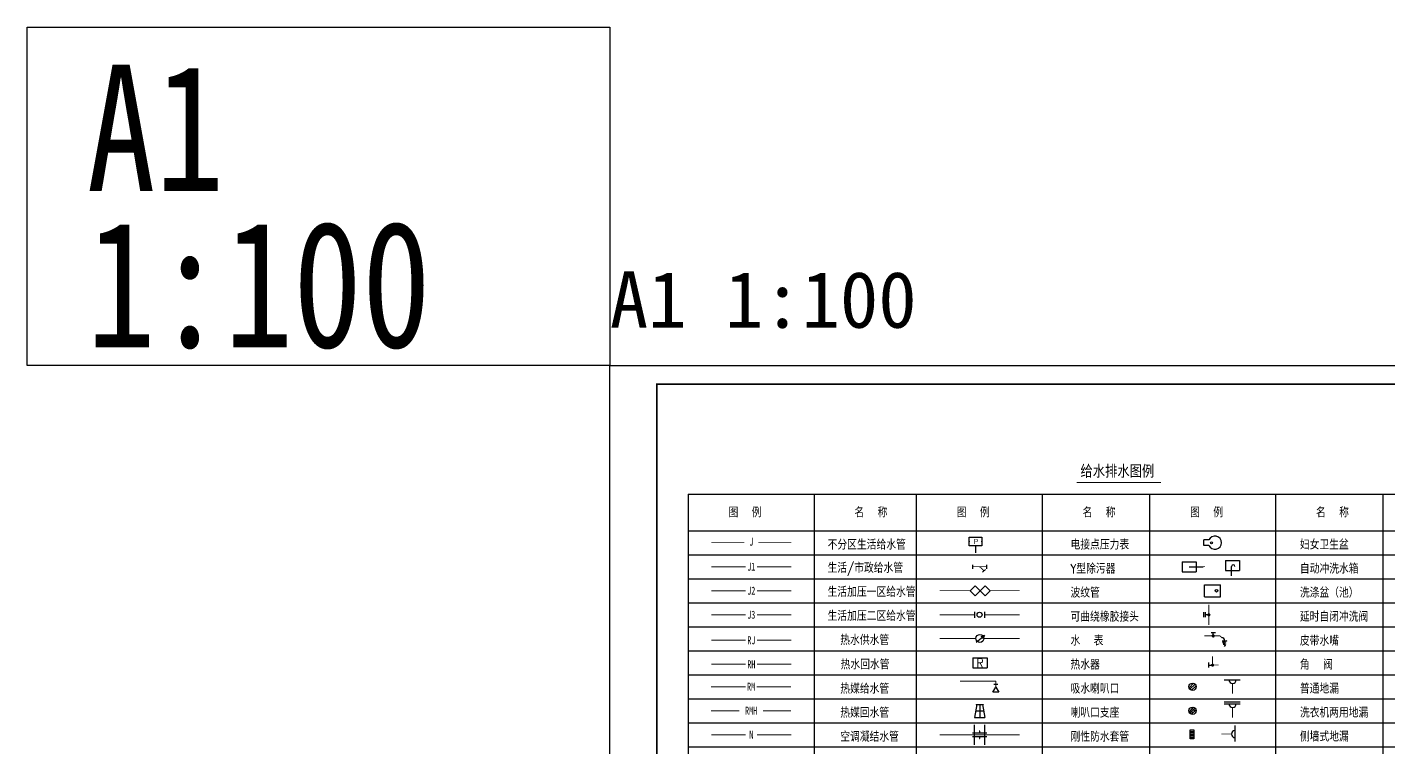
# Model space of a CAD drawing. Extents: x 27938 to 1042331, y -235042 to 1535213.
# Drawn here: x 636514 to 708963, y 1068308 to 1106665 of the extents above; entities that cross this region are included whole.
import ezdxf
from ezdxf.enums import TextEntityAlignment as Align

# ---------------------------------------------------------------- set-up
doc = ezdxf.new("R2010")
doc.units = 0
doc.header["$LTSCALE"] = 1000
doc.header["$MEASUREMENT"] = 0
doc.layers.add('0s-水标注', color=7, linetype='Continuous')
doc.layers.add('图框', color=140, linetype='Continuous')
doc.layers.add('yichutu', color=7, linetype='Continuous', true_color=0xffffff, plot=False)
doc.styles.add('-黑体', font='simhei.ttf', dxfattribs={"width": 0.8})
doc.styles.add('_TCH_LABEL', font='simhei.ttf')
doc.styles.add('HZ', font='txt', dxfattribs={"bigfont": 'hztxt'})
doc.styles.add('HZ8', font='txt.shx', dxfattribs={"bigfont": 'hztxt.shx'})
doc.styles.add('ST', font='', dxfattribs={"width": 0.8})
doc.styles.get("Standard").update_dxf_attribs({"font": 'gbenor.shx', "bigfont": 'gbcbig.shx'})
doc.styles.add('黑体', font='simhei.ttf')
doc.styles.get('ST').set_extended_font_data('SimSun')

# ---------------------------------------------------------------- blocks, each defined once
blk = doc.blocks.new('*X134')
at = {"color": 0, "linetype": 'Continuous'}
for p, q in [((-73097, -53500), (-72997, -53500)), ((-73097, -53501), (-72997, -53501)), ((-73097, -53502), (-72997, -53502)), ((-73097, -53503), (-72997, -53503)), ((-73097, -53504), (-72997, -53504)), ((-73097, -53505), (-72997, -53505)), ((-73097, -53506), (-72997, -53506)), ((-73097, -53507), (-72997, -53507)), ((-73097, -53508), (-72997, -53508)), ((-73097, -53509), (-72997, -53509)), ((-73097, -53510), (-72997, -53510)), ((-73097, -53511), (-72997, -53511)), ((-73097, -53512), (-72997, -53512)), ((-73097, -53513), (-72997, -53513)), ((-73096, -53495), (-72998, -53495)), ((-73096, -53496), (-72998, -53496)), ((-73096, -53497), (-72998, -53497)), ((-73096, -53498), (-72998, -53498)), ((-73096, -53499), (-72998, -53499)), ((-73096, -53514), (-72998, -53514)), ((-73096, -53515), (-72998, -53515)), ((-73096, -53516), (-72998, -53516)), ((-73096, -53517), (-72998, -53517)), ((-73096, -53518), (-72998, -53518)), ((-73095, -53491), (-72999, -53491)), ((-73095, -53492), (-72999, -53492)), ((-73095, -53493), (-72999, -53493)), ((-73095, -53494), (-72999, -53494)), ((-73095, -53519), (-72999, -53519)), ((-73095, -53520), (-72999, -53520)), ((-73095, -53521), (-72999, -53521)), ((-73094, -53488), (-73000, -53488)), ((-73094, -53489), (-73000, -53489)), ((-73094, -53490), (-73000, -53490)), ((-73094, -53522), (-73000, -53522)), ((-73094, -53523), (-73000, -53523)), ((-73094, -53524), (-73000, -53524)), ((-73093, -53486), (-73001, -53486)), ((-73093, -53487), (-73001, -53487)), ((-73093, -53525), (-73001, -53525)), ((-73093, -53526), (-73001, -53526)), ((-73093, -53527), (-73002, -53527)), ((-73092, -53484), (-73002, -53484)), ((-73092, -53485), (-73002, -53485)), ((-73092, -53528), (-73002, -53528)), ((-73092, -53529), (-73002, -53529)), ((-73091, -53482), (-73003, -53482)), ((-73091, -53483), (-73003, -53483)), ((-73091, -53530), (-73003, -53530)), ((-73090, -53480), (-73004, -53480)), ((-73090, -53481), (-73004, -53481)), ((-73090, -53531), (-73004, -53531)), ((-73090, -53532), (-73004, -53532)), ((-73089, -53479), (-73005, -53479)), ((-73089, -53533), (-73005, -53533)), ((-73089, -53534), (-73005, -53534)), ((-73088, -53477), (-73006, -53477)), ((-73088, -53478), (-73006, -53478)), ((-73088, -53535), (-73006, -53535)), ((-73087, -53476), (-73007, -53476)), ((-73087, -53536), (-73007, -53536)), ((-73086, -53475), (-73008, -53475)), ((-73086, -53537), (-73008, -53537)), ((-73086, -53538), (-73008, -53538)), ((-73085, -53474), (-73009, -53474)), ((-73085, -53539), (-73009, -53539)), ((-73084, -53473), (-73010, -53473)), ((-73084, -53540), (-73010, -53540)), ((-73083, -53472), (-73011, -53472)), ((-73083, -53541), (-73011, -53541)), ((-73082, -53471), (-73012, -53471)), ((-73082, -53542), (-73012, -53542)), ((-73081, -53470), (-73013, -53470)), ((-73081, -53543), (-73013, -53543)), ((-73080, -53469), (-73014, -53469)), ((-73080, -53544), (-73014, -53544)), ((-73079, -53468), (-73015, -53468)), ((-73079, -53545), (-73015, -53545)), ((-73078, -53467), (-73016, -53467)), ((-73077, -53466), (-73017, -53466)), ((-73077, -53546), (-73017, -53546)), ((-73076, -53547), (-73018, -53547)), ((-73075, -53465), (-73019, -53465)), ((-73075, -53548), (-73019, -53548)), ((-73074, -53464), (-73020, -53464)), ((-73073, -53549), (-73021, -53549)), ((-73072, -53463), (-73022, -53463)), ((-73071, -53550), (-73023, -53550)), ((-73070, -53462), (-73024, -53462)), ((-73069, -53551), (-73025, -53551)), ((-73068, -53461), (-73026, -53461)), ((-73067, -53552), (-73027, -53552)), ((-73066, -53460), (-73028, -53460)), ((-73065, -53553), (-73029, -53553)), ((-73063, -53459), (-73031, -53459)), ((-73062, -53554), (-73032, -53554)), ((-73060, -53458), (-73034, -53458)), ((-73058, -53555), (-73036, -53555)), ((-73056, -53457), (-73038, -53457)), ((-73052, -53556), (-73042, -53556))]:
    blk.add_line(p, q, dxfattribs=at)
blk = doc.blocks.new('$VALVE$00000619')
for p, q in [((-227, 151), (227, 151)), ((-227, -151), (-227, 151)), ((227, 151), (227, -151)), ((227, -151), (-227, -151))]:
    blk.add_line(p, q)
for p in [(-227, 0), (227, 0)]:
    blk.add_point(p)
blk.add_text('P', height=187).set_placement((-63, -93))
blk = doc.blocks.new('TK')
at = {"layer": '图框'}
blk.add_lwpolyline([(465375, 548714), (549475, 548714), (549475, 489314), (465375, 489314)], close=True, dxfattribs=at)
blk.add_lwpolyline([(465375, 548714), (549475, 548714), (549475, 489314), (465375, 489314)], close=True, dxfattribs=at)
at = {"layer": '图框', "const_width": 100}
blk.add_lwpolyline([(548475, 490314), (548475, 547714), (467875, 547714), (467875, 490314)], close=True, dxfattribs=at)
blk = doc.blocks.new('yct-841-594-84100-59399.9999999999-100-1000.0')
at = {"layer": 'yichutu', "color": 7, "true_color": 0xffffff}
blk.add_lwpolyline([(0, 0), (0, 59400), (84100, 59400), (84100, 0)], close=True, dxfattribs=at)
at = {"layer": 'yichutu', "color": 7, "true_color": 0xffffff, "style": '_TCH_LABEL'}
blk.add_text('A1 1:100', height=3000, dxfattribs=at).set_placement((0, 61400))

msp = doc.modelspace()

# ---------------------------------------------------------------- linework, layer by layer
at = {"layer": '0s-水标注', "ltscale": 1.5}
for p, q in [((671692, 1081815.2), (720812, 1081815.2)), ((671692, 1081806), (671692, 1033857.2)), ((678401.5, 1033857.2), (678401.5, 1081815.2)), ((683833, 1033857.2), (683833, 1081815.2)), ((690542.5, 1033857.2), (690542.5, 1081815.2)), ((696252, 1033857.2), (696252, 1081815.2)), ((702961.5, 1033857.2), (702961.5, 1081815.2)), ((708671, 1038969.2), (708671, 1081815.2)), ((708671, 1033857.2), (708671, 1081815.2)), ((671692, 1079865.2), (720812, 1079865.2)), ((686973.6, 1079057.8), (686973.6, 1078684.6)), ((699115.4, 1079082.4), (699115.4, 1079369.9)), ((699391.7, 1079369.9), (699115.4, 1079369.9)), ((699391.7, 1079082.4), (699115.4, 1079082.4)), ((671692, 1078587.2), (720812, 1078587.2)), ((686815, 1078054.7), (686815, 1077841.7)), ((687560.5, 1078054.7), (687560.5, 1077841.7)), ((697967.4, 1078214.4), (697967.4, 1077681.9)), ((697967.4, 1078214.4), (698712.9, 1078214.4)), ((698712.9, 1078214.4), (698712.9, 1077681.9)), ((700281.2, 1078279.4), (701026.7, 1078279.4)), ((700281.2, 1078279.4), (700281.2, 1077746.9)), ((701026.7, 1078279.4), (701026.7, 1077746.9)), ((687348.1, 1077648.6), (687497.1, 1077800.8)), ((697967.4, 1077681.9), (698712.9, 1077681.9)), ((698340.1, 1077948.2), (699080.5, 1077948.2)), ((700281.2, 1077746.9), (701026.7, 1077746.9)), ((700596.8, 1077460.2), (700596.8, 1077958.6)), ((671692, 1077309.2), (720812, 1077309.2)), ((686696, 1076670.2), (686962.3, 1076936.4)), ((686962.3, 1076403.9), (686696, 1076670.2)), ((686962.3, 1076936.4), (687228.5, 1076670.2)), ((687228.5, 1076670.2), (686962.3, 1076403.9)), ((687228.5, 1076670.2), (687494.8, 1076936.4)), ((687494.8, 1076403.9), (687228.5, 1076670.2)), ((687494.8, 1076936.4), (687761, 1076670.2)), ((687761, 1076670.2), (687494.8, 1076403.9)), ((699163, 1076350.7), (699163, 1076989.7)), ((699163, 1076989.7), (700015, 1076989.7)), ((700015, 1076350.7), (700015, 1076989.7)), ((671692, 1076031.2), (720812, 1076031.2)), ((699163, 1076350.7), (700015, 1076350.7)), ((686921.5, 1075551.9), (686921.5, 1075232.4)), ((687454, 1075551.9), (687454, 1075232.4)), ((699097.8, 1075520), (699097.8, 1075264.4)), ((699203.5, 1075264.4), (699203.5, 1075520)), ((699390.2, 1075392.2), (699203.5, 1075392.2)), ((671692, 1074753.2), (720812, 1074753.2)), ((699511.5, 1074444.1), (699742.2, 1074444.1)), ((699626.9, 1074270.3), (699626.9, 1074444.1)), ((687005.8, 1073929), (687443.3, 1074290.9)), ((687443.3, 1074290.9), (687264.5, 1074208.9)), ((687443.3, 1074290.9), (687329.3, 1074130.6)), ((700091.5, 1074006.3), (700345.2, 1074006.3)), ((700345.2, 1074006.3), (700115.3, 1073917.3)), ((700115.3, 1073917.3), (700297.6, 1073893)), ((700297.6, 1073893), (700147, 1073828.3)), ((700147, 1073828.3), (700281.7, 1073804)), ((700281.7, 1073804), (700202.5, 1073706.9)), ((671692, 1073475.2), (720812, 1073475.2)), ((686839.3, 1073099.1), (686839.3, 1072566.6)), ((686839.3, 1073099.1), (687584.8, 1073099.1)), ((687584.8, 1073099.1), (687584.8, 1072566.6)), ((686839.3, 1072566.6), (687584.8, 1072566.6)), ((699383.1, 1072574.7), (699383.1, 1072848.8)), ((699383.1, 1072711.8), (699562.2, 1072711.8)), ((671692, 1072197.2), (720812, 1072197.2)), ((687897.7, 1071260.2), (688057.5, 1071536.9)), ((687951, 1071696.6), (688164, 1071696.6)), ((688057.5, 1071536.9), (688217.2, 1071260.2)), ((698335.4, 1071507.6), (698574.5, 1071746.7)), ((698385.9, 1071420.1), (698662, 1071696.2)), ((698473.4, 1071369.6), (698712.5, 1071608.7)), ((700209, 1071920.3), (701058.9, 1071920.3)), ((671692, 1070919.2), (720812, 1070919.2)), ((688217.2, 1071260.2), (687897.7, 1071260.2)), ((687047, 1070608.9), (686926.3, 1069924)), ((686986.6, 1070266.4), (687401.8, 1070266.4)), ((687002.5, 1070636.2), (687002.5, 1070608.9)), ((687002.5, 1070608.9), (687385.9, 1070608.9)), ((687194.2, 1070636.2), (687194.2, 1069924)), ((687341.5, 1070608.9), (687462.2, 1069924)), ((687385.9, 1070636.2), (687385.9, 1070608.9)), ((698335.4, 1070229.6), (698574.5, 1070468.7)), ((698385.9, 1070142.1), (698662, 1070418.2)), ((698473.4, 1070091.6), (698712.5, 1070330.7)), ((700209, 1070754.4), (701058.9, 1070754.4)), ((700209, 1070642.3), (701058.9, 1070642.3)), ((671692, 1069641.2), (720812, 1069641.2)), ((686921.5, 1068466.9), (686921.5, 1069531)), ((686926.3, 1069924), (687462.2, 1069924)), ((687467, 1068466.9), (687467, 1069531)), ((700780.1, 1069485.7), (700780.1, 1068635.7)), ((686821.5, 1069098), (687567, 1069098)), ((686821.5, 1068906.3), (687567, 1068906.3)), ((687194.2, 1069098), (687194.2, 1069193.9)), ((687194.2, 1068810.5), (687194.2, 1068906.3)), ((698396.2, 1069179.2), (698588.2, 1069179.2)), ((698396.2, 1069099.2), (698588.2, 1069099.2)), ((698396.2, 1069019.2), (698588.2, 1069019.2)), ((698396.2, 1068939.2), (698588.2, 1068939.2)), ((698396.2, 1068859.2), (698588.2, 1068859.2)), ((671692, 1068363.2), (720812, 1068363.2))]:
    msp.add_line(p, q, dxfattribs=at)
at = {"layer": '0s-水标注', "const_width": 50}
msp.add_lwpolyline([(692351.5, 1082431.1), (696849, 1082431.1)], dxfattribs=at)
at = {"layer": '0s-水标注', "ltscale": 1.5, "const_width": 50}
for points in [[(672914.3, 1079226.2), (674671.5, 1079226.2)], [(675417, 1079226.2), (677174.3, 1079226.2)], [(672914.3, 1077943.1), (674746.1, 1077943.1)], [(675342.5, 1077943.1), (677174.3, 1077943.1)], [(686815, 1077948.2), (687560.5, 1077948.2)], [(687194.2, 1077948.2), (687422.6, 1077724.7)], [(698340.1, 1077948.2), (699189.3, 1077948.2)], [(700596.8, 1077462.8), (700596.8, 1077958.6)], [(672914.3, 1076665.1), (674746.1, 1076665.1)], [(675342.5, 1076665.1), (677174.3, 1076665.1)], [(685064.2, 1076670.2), (686696, 1076670.2)], [(687761, 1076670.2), (689324.2, 1076670.2)], [(699390.2, 1074839.5), (699390.2, 1075917.7)], [(672914.3, 1075387.1), (674746.1, 1075387.1)], [(675342.5, 1075387.1), (677174.3, 1075387.1)], [(685064.2, 1075392.2), (686921.5, 1075392.2)], [(687454, 1075392.2), (689324.2, 1075392.2)], [(672914.3, 1074029.8), (674746.1, 1074029.8)], [(675342.5, 1074029.8), (677174.3, 1074029.8)], [(685064.2, 1074125.6), (686996.3, 1074125.6)], [(687422.3, 1074125.6), (689324.2, 1074125.6)], [(699150.2, 1074270.3), (699976.9, 1074270.3)], [(700081.1, 1074166.2), (699976.9, 1074270.3)], [(699589, 1072713.8), (699589, 1073172.6)], [(672914.3, 1072751.8), (674746.1, 1072751.8)], [(675342.5, 1072751.8), (677174.3, 1072751.8)], [(699603.8, 1072713.8), (699918.8, 1072713.8)], [(672902.2, 1071558.2), (674734, 1071558.2)], [(675330.4, 1071558.2), (677162.2, 1071558.2)], [(686140.5, 1071856.4), (688057.5, 1071856.4)], [(688057.5, 1071856.4), (688057.5, 1071536.9)], [(700654, 1071196.1), (700654, 1071728.6)], [(672902.2, 1070280.2), (674401.8, 1070280.2)], [(675659.3, 1070280.2), (677162.2, 1070280.2)], [(700654, 1069918.1), (700654, 1070450.6)], [(672914.3, 1069002.2), (674746.1, 1069002.2)], [(675342.5, 1069002.2), (677174.3, 1069002.2)], [(685064.2, 1069002.2), (689324.2, 1069002.2)], [(686821.5, 1069098), (687567, 1069098)], [(686821.5, 1068906.3), (687567, 1068906.3)], [(687194.2, 1069254.6), (687194.2, 1069098)], [(687194.2, 1068906.3), (687194.2, 1068749.7)], [(700055.9, 1069040.7), (700588.4, 1069040.7)]]:
    msp.add_lwpolyline(points, dxfattribs=at)
msp.add_lwpolyline([(700767.2, 1077958.6, 1), (700596.8, 1077958.6, 1)], format="xyb", dxfattribs=at)
at = {"layer": '0s-水标注', "ltscale": 1.5}
msp.add_lwpolyline([(698396.2, 1069259.2), (698588.2, 1069259.2), (698588.2, 1068779.2), (698396.2, 1068779.2)], close=True, dxfattribs=at)
for centre, radius in [((699526.5, 1079222.8), 50), ((699802, 1076670.2), 71), ((687187.7, 1075392.2), 133.7), ((699390.2, 1075392.2), 50), ((687209.3, 1074129.4), 213), ((699626.9, 1074270.3), 50), ((699589, 1072713.8), 50), ((698524, 1071558.2), 195.2), ((698524, 1070280.2), 195.2), ((698524, 1070280.2), 97.6)]:
    msp.add_circle(centre, radius, dxfattribs=at)
for centre, radius, start, end in [((699711.7, 1079226.2), 350.8, 204.193457, 155.806543), ((700685.3, 1077958.6), 88.6, 0, 180), ((700081.1, 1074021.7), 144.4, 353.860099, 90), ((700654, 1071920.3), 191.7, 180, 0), ((700654, 1070642.3), 191.7, 180, 0), ((700780.1, 1069040.7), 191.7, 90, 270)]:
    msp.add_arc(centre, radius, start, end, dxfattribs=at)
at = {"layer": '图框', "color": 2}
msp.add_lwpolyline([(667514.1, 1088665.3), (636514.1, 1088665.3), (636514.1, 1106665.3), (667514.1, 1106665.3)], close=True, dxfattribs=at)

# ---------------------------------------------------------------- block references
msp.add_blockref('TK', (202139.1, 539951.7))
at = {"layer": '0s-水标注', "xscale": 1.5, "yscale": 1.5, "zscale": 1.5}
msp.add_blockref('$VALVE$00000619', (686973.6, 1079284.6), dxfattribs=at)
at = {"layer": '0s-水标注', "ltscale": 1.5}
for p in [(772437.2, 1128897.2), (772673.9, 1127775.3), (772636, 1126218.8)]:
    msp.add_blockref('*X134', p, dxfattribs=at)
at = {"layer": 'yichutu'}
msp.add_blockref('yct-841-594-84100-59399.9999999999-100-1000.0', (667514.1, 1029265.3), dxfattribs=at)

# ---------------------------------------------------------------- texts
at = {"layer": '0s-水标注', "style": '-黑体', "width": 0.8}
msp.add_text('给水排水图例', height=600, dxfattribs=at).set_placement((694521.7, 1082745.2, 0), align=Align.CENTER)
at = {"layer": '0s-水标注', "style": 'HZ', "width": 0.8}
for s, p in [('图  例', (673833.5, 1080578.7)), ('名  称', (680531.1, 1080575.9)), ('图  例', (685974.5, 1080578.7)), ('名  称', (692672.1, 1080575.9)), ('图  例', (698393.5, 1080578.7)), ('名  称', (705091.1, 1080575.9)), ('不分区生活给水管', (679102.3, 1078859.2)), ('电接点压力表', (692028.1, 1078861.4)), ('妇女卫生盆', (704233.3, 1078861.4)), ('Y型除污器', (692028.1, 1077583.4)), ('自动冲洗水箱', (704233.3, 1077581.2)), ('波纹管', (692028.1, 1076303.2)), ('洗涤盆（池）', (704233.3, 1076305.4)), ('可曲绕橡胶接头', (692028.1, 1075023)), ('延时自闭冲洗阀', (704233.3, 1075025.2)), ('水  表', (692028.1, 1073751.6)), ('皮带水嘴', (704233.3, 1073747.2)), ('热水回水管', (679797.6, 1072482.9)), ('R', (687031.1, 1072563.7)), ('热水器', (692028.1, 1072475.9)), ('角  阀', (704233.3, 1072471.4)), ('热媒给水管', (679777.1, 1071191.2)), ('吸水喇叭口', (692028.1, 1071195.6)), ('普通地漏', (704233.3, 1071197.9)), ('热媒回水管', (679777.1, 1069913.2)), ('喇叭口支座', (692028.1, 1069915.4)), ('洗衣机两用地漏', (704233.3, 1069919.9)), ('空调凝结水管', (679777.1, 1068635.2)), ('刚性防水套管', (692028.1, 1068635.2)), ('侧墙式地漏', (704233.3, 1068641.9))]:
    msp.add_text(s, height=500, rotation=0, dxfattribs=at).set_placement(p)
at = {"layer": '0s-水标注', "ltscale": 1.5, "style": 'ST', "width": 0.7}
for s, p in [('J', (675041.9, 1079276.6)), ('J1', (675041.9, 1077946.6)), ('J2', (675041.9, 1076668.6)), ('J3', (675041.9, 1075390.6)), ('RJ', (675044.3, 1074029.8)), ('RH', (675044.3, 1072751.8)), ('RM', (675032.2, 1071558.2)), ('RMH', (675032.2, 1070280.2)), ('N', (675044.3, 1069002.2))]:
    msp.add_text(s, height=426, dxfattribs=at).set_placement(p, align=Align.MIDDLE)
at = {"layer": '0s-水标注', "ltscale": 1.5, "style": 'HZ8', "width": 0.8}
for s, p in [('生活/市政给水管', (679102.3, 1077623.3)), ('生活加压一区给水管', (679102.3, 1076345.3)), ('生活加压二区给水管', (679102.3, 1075067.3)), ('热水供水管', (679777.1, 1073783))]:
    msp.add_text(s, height=500, dxfattribs=at).set_placement(p)
at = {"layer": '图框', "color": 2, "style": '黑体', "width": 0.8}
for s, p in [('A1', (639677.3, 1097948.1)), ('1:100', (639677.3, 1089622))]:
    msp.add_text(s, height=6729.45, dxfattribs=at).set_placement(p)

doc.saveas('drawing.dxf')
